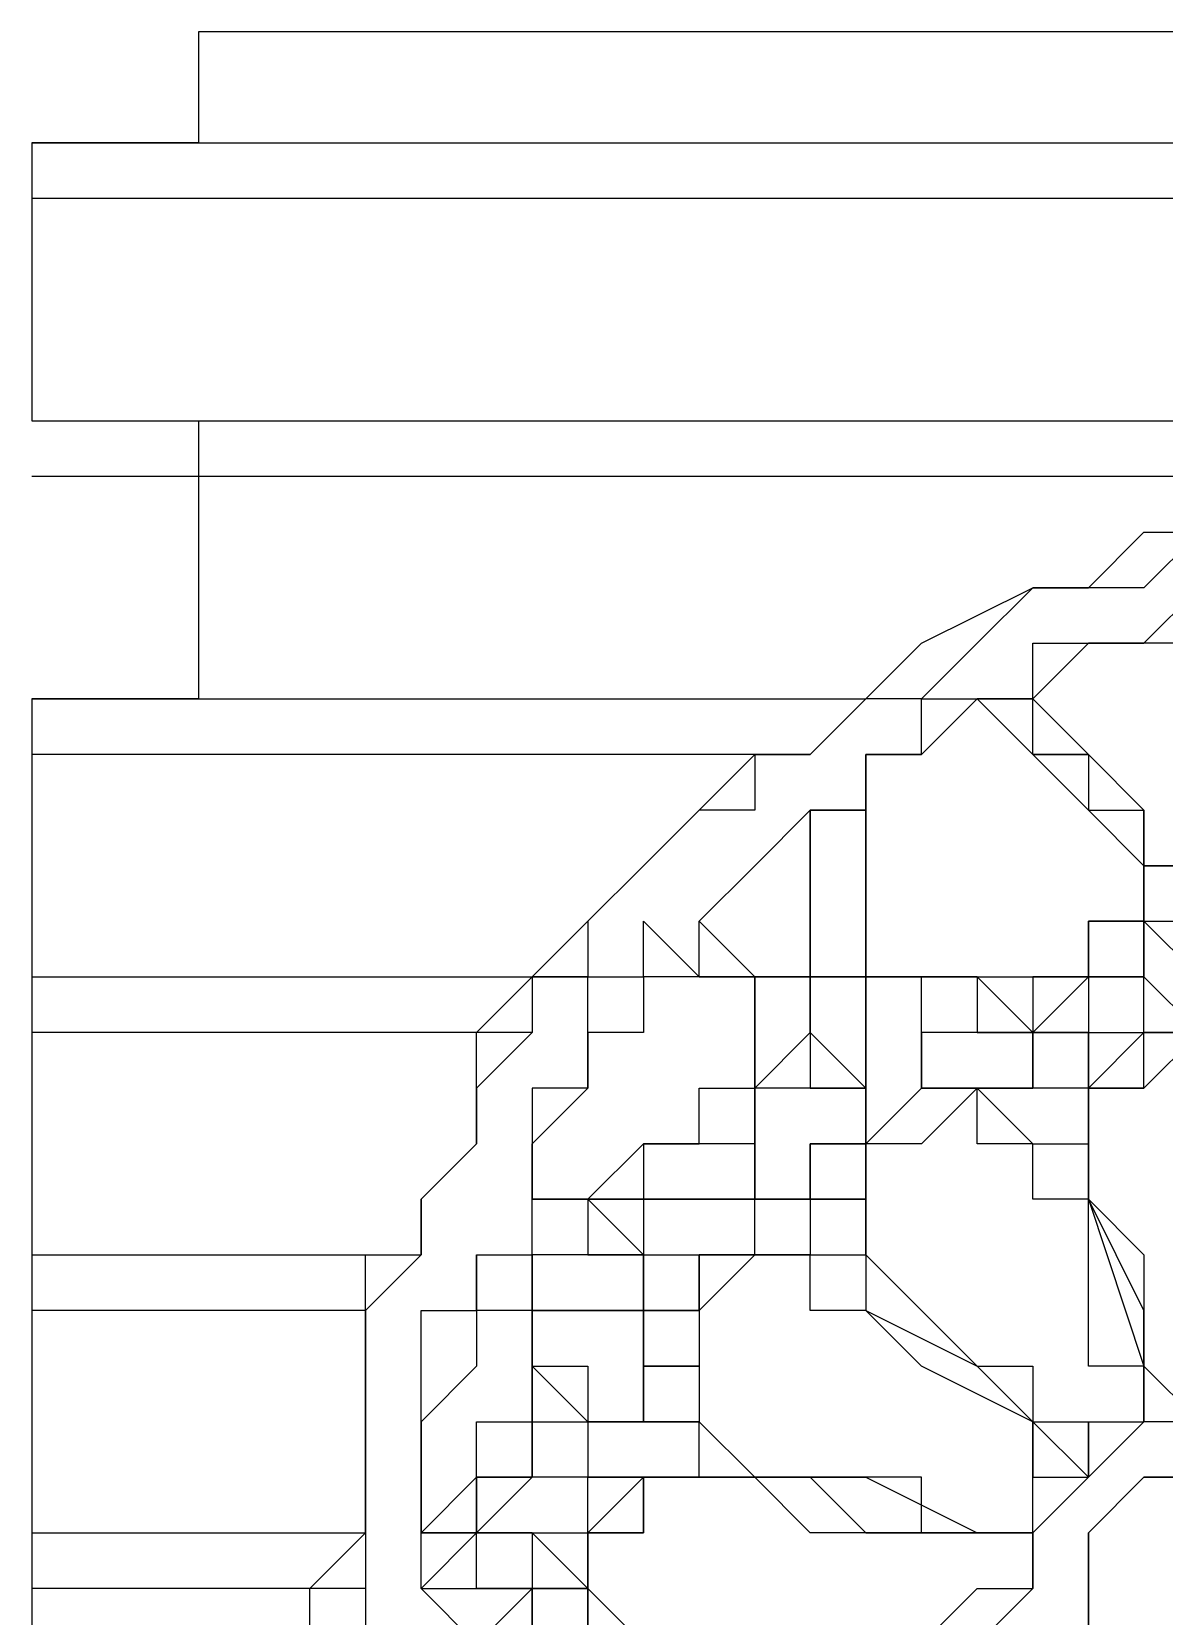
# Model space of a CAD drawing. Header units: millimetres. Extents: x 0 to 600, y 0 to 450.
# Drawn here: x 394 to 414.37, y 224.5 to 253 of the extents above; entities that cross this region are included whole.
import ezdxf

# ---------------------------------------------------------------- set-up
doc = ezdxf.new("R2010")
doc.units = ezdxf.units.MM
doc.layers.add('Engraving', color=1, linetype='Continuous')
doc.layers.add('External Cuts', color=5, linetype='Continuous')

# ---------------------------------------------------------------- blocks, each defined once
blk = doc.blocks.new('roof front')
for p, q in [((0, 78), (-150, 78)), ((-150, 78), (-150, 76)), ((-150, 76), (-153, 76)), ((-153, 76), (-153, 71)), ((-153, 71), (-150, 71)), ((-150, 71), (-150, 66)), ((-150, 66), (-153, 66)), ((-153, 66), (-153, 15))]:
    blk.add_line(p, q)

msp = doc.modelspace()

# ---------------------------------------------------------------- linework, layer by layer
at = {"layer": 'Engraving'}
for p, q in [((394, 251), (550, 251)), ((550, 250), (394, 250)), ((394, 246), (550, 246)), ((394, 246), (550, 246)), ((394, 246), (550, 246)), ((550, 245), (394, 245)), ((550, 245), (394, 245)), ((550, 245), (394, 245)), ((413, 243), (414, 244)), ((414, 244), (415, 244)), ((415, 244), (414, 243)), ((410, 242), (412, 243)), ((412, 243), (411, 242)), ((412, 243), (413, 243)), ((413, 243), (412, 243)), ((413, 243), (413, 243)), ((414, 243), (413, 243)), ((413, 243), (413, 243)), ((413, 243), (413, 243)), ((414, 243), (414, 243)), ((414, 243), (414, 243)), ((414, 242), (415, 243)), ((409, 241), (410, 242)), ((410, 242), (410, 242)), ((411, 242), (410, 241)), ((412, 241), (412, 242)), ((412, 242), (413, 242)), ((413, 242), (412, 241)), ((413, 242), (414, 242)), ((414, 242), (413, 242)), ((413, 242), (413, 242)), ((415, 242), (414, 242)), ((414, 242), (414, 242)), ((394, 241), (409, 241)), ((408, 240), (409, 241)), ((409, 241), (408, 240)), ((410, 241), (409, 241)), ((410, 240), (410, 241)), ((410, 241), (411, 241)), ((411, 241), (410, 240)), ((411, 241), (411, 241)), ((411, 241), (411, 241)), ((411, 241), (412, 240)), ((412, 240), (411, 241)), ((411, 241), (411, 241)), ((411, 241), (411, 241)), ((411, 241), (411, 241)), ((412, 241), (411, 241)), ((411, 241), (412, 241)), ((412, 240), (412, 241)), ((412, 241), (412, 241)), ((412, 241), (412, 241)), ((412, 241), (412, 241)), ((412, 241), (412, 241)), ((412, 241), (413, 240)), ((408, 240), (394, 240)), ((406, 239), (407, 240)), ((407, 240), (408, 240)), ((408, 240), (407, 240)), ((407, 240), (407, 239)), ((409, 239), (409, 240)), ((409, 240), (409, 240)), ((409, 240), (409, 240)), ((409, 240), (410, 240)), ((410, 240), (409, 240)), ((409, 240), (409, 240)), ((409, 240), (409, 239)), ((412, 240), (413, 240)), ((413, 239), (412, 240)), ((412, 240), (412, 240)), ((412, 240), (412, 240)), ((413, 240), (412, 240)), ((413, 240), (413, 239)), ((414, 239), (413, 240)), ((413, 240), (413, 240)), ((413, 240), (413, 240)), ((413, 240), (414, 239)), ((405, 238), (406, 239)), ((406, 239), (405, 238)), ((407, 239), (406, 239)), ((407, 238), (408, 239)), ((408, 239), (407, 238)), ((408, 239), (408, 239)), ((408, 239), (408, 239)), ((408, 239), (409, 239)), ((409, 239), (408, 239)), ((408, 239), (408, 238)), ((408, 238), (408, 239)), ((408, 239), (408, 239)), ((408, 239), (408, 239)), ((408, 239), (408, 239)), ((408, 239), (408, 239)), ((409, 238), (409, 239)), ((409, 239), (409, 239)), ((409, 239), (409, 239)), ((409, 239), (409, 238)), ((409, 239), (409, 239)), ((409, 239), (409, 239)), ((413, 239), (414, 239)), ((414, 238), (413, 239)), ((413, 239), (413, 239)), ((414, 239), (414, 238)), ((414, 238), (414, 239)), ((414, 239), (414, 239)), ((414, 239), (414, 239)), ((414, 239), (414, 238)), ((404, 237), (405, 238)), ((405, 238), (404, 237)), ((405, 238), (405, 238)), ((406, 237), (407, 238)), ((407, 238), (406, 237)), ((408, 238), (408, 237)), ((408, 237), (408, 238)), ((409, 237), (409, 238)), ((409, 238), (409, 238)), ((409, 238), (409, 238)), ((409, 238), (409, 237)), ((414, 238), (414, 238)), ((414, 238), (414, 238)), ((414, 238), (414, 238)), ((414, 238), (414, 238)), ((414, 238), (414, 237)), ((414, 237), (414, 238)), ((414, 238), (414, 238)), ((414, 238), (414, 238)), ((415, 238), (414, 238)), ((414, 238), (414, 238)), ((414, 238), (415, 238)), ((403, 236), (404, 237)), ((404, 237), (404, 236)), ((405, 236), (405, 237)), ((405, 237), (406, 236)), ((406, 236), (406, 237)), ((406, 237), (406, 237)), ((406, 237), (406, 237)), ((406, 237), (406, 237)), ((406, 237), (407, 236)), ((408, 237), (408, 237)), ((408, 237), (408, 236)), ((408, 236), (408, 237)), ((408, 237), (408, 237)), ((409, 236), (409, 237)), ((409, 237), (409, 237)), ((409, 237), (409, 236)), ((414, 237), (413, 237)), ((413, 237), (413, 236)), ((413, 236), (413, 237)), ((413, 237), (413, 237)), ((413, 237), (414, 237)), ((414, 236), (414, 237)), ((414, 237), (414, 236)), ((414, 237), (414, 237)), ((414, 237), (414, 237)), ((414, 237), (414, 237)), ((414, 237), (414, 237)), ((414, 237), (414, 237)), ((414, 237), (414, 237)), ((414, 237), (414, 237)), ((415, 236), (414, 237)), ((414, 237), (414, 237)), ((414, 237), (414, 237)), ((414, 237), (414, 237)), ((414, 237), (414, 237)), ((414, 237), (414, 237)), ((414, 237), (415, 237)), ((394, 236), (404, 236)), ((402, 235), (403, 236)), ((403, 236), (403, 236)), ((404, 236), (403, 236)), ((403, 236), (403, 235)), ((404, 235), (404, 236)), ((404, 236), (405, 236)), ((405, 236), (405, 236)), ((406, 236), (405, 236)), ((405, 236), (405, 236)), ((405, 236), (405, 236)), ((405, 236), (405, 236)), ((405, 236), (405, 235)), ((406, 236), (407, 236)), ((407, 236), (406, 236)), ((407, 236), (406, 236)), ((407, 236), (407, 236)), ((407, 236), (407, 236)), ((407, 236), (407, 235)), ((407, 235), (407, 236)), ((407, 236), (407, 236)), ((408, 236), (407, 236)), ((407, 236), (407, 236)), ((407, 236), (407, 236)), ((407, 236), (407, 236)), ((407, 236), (407, 236)), ((407, 236), (407, 236)), ((407, 236), (407, 236)), ((407, 236), (408, 236)), ((408, 235), (408, 236)), ((408, 236), (408, 236)), ((408, 236), (408, 236)), ((408, 236), (408, 236)), ((408, 236), (408, 236)), ((408, 236), (408, 236)), ((408, 236), (409, 236)), ((409, 236), (408, 236)), ((408, 236), (408, 236)), ((408, 236), (408, 236)), ((408, 236), (408, 236)), ((408, 236), (408, 236)), ((408, 236), (408, 235)), ((408, 236), (408, 236)), ((408, 236), (408, 236)), ((408, 236), (408, 236)), ((408, 236), (408, 236)), ((409, 236), (409, 236)), ((409, 236), (409, 236)), ((409, 236), (409, 235)), ((409, 235), (409, 236)), ((409, 236), (409, 236)), ((410, 236), (409, 236)), ((409, 236), (409, 236)), ((409, 236), (409, 236)), ((409, 236), (409, 236)), ((409, 236), (409, 236)), ((409, 236), (409, 236)), ((409, 236), (409, 236)), ((409, 236), (409, 236)), ((409, 236), (410, 236)), ((410, 235), (410, 236)), ((410, 236), (410, 236)), ((410, 236), (410, 236)), ((410, 236), (410, 236)), ((410, 236), (411, 236)), ((411, 236), (410, 236)), ((410, 236), (410, 236)), ((410, 236), (411, 236)), ((411, 236), (411, 235)), ((412, 235), (411, 236)), ((411, 236), (411, 236)), ((411, 236), (411, 236)), ((411, 236), (412, 236)), ((412, 235), (413, 236)), ((413, 236), (412, 236)), ((412, 236), (412, 236)), ((412, 236), (412, 235)), ((412, 236), (412, 236)), ((412, 236), (413, 236)), ((412, 236), (412, 236)), ((412, 236), (412, 236)), ((412, 236), (412, 236)), ((412, 236), (412, 236)), ((412, 236), (412, 236)), ((413, 236), (413, 236)), ((413, 236), (413, 236)), ((413, 236), (414, 236)), ((414, 236), (413, 236)), ((413, 236), (413, 236)), ((413, 236), (413, 236)), ((413, 236), (413, 235)), ((414, 236), (414, 236)), ((414, 236), (414, 236)), ((414, 236), (414, 236)), ((414, 236), (415, 235)), ((414, 235), (414, 236)), ((414, 236), (414, 236)), ((414, 236), (414, 236)), ((414, 236), (414, 236)), ((414, 236), (414, 236)), ((414, 236), (414, 236)), ((403, 235), (394, 235)), ((402, 234), (402, 235)), ((403, 235), (402, 234)), ((403, 235), (403, 235)), ((403, 235), (403, 235)), ((403, 235), (403, 235)), ((403, 235), (403, 235)), ((403, 235), (403, 235)), ((404, 234), (404, 235)), ((405, 235), (404, 235)), ((404, 235), (404, 234)), ((407, 234), (408, 235)), ((407, 235), (407, 235)), ((407, 235), (407, 235)), ((407, 235), (407, 235)), ((407, 235), (407, 235)), ((407, 235), (407, 234)), ((407, 234), (407, 235)), ((407, 235), (407, 235)), ((407, 235), (407, 235)), ((407, 235), (407, 235)), ((407, 235), (407, 235)), ((407, 235), (407, 235)), ((408, 235), (408, 234)), ((409, 234), (408, 235)), ((408, 235), (408, 235)), ((408, 235), (408, 235)), ((408, 235), (408, 235)), ((408, 235), (408, 235)), ((408, 235), (408, 235)), ((408, 235), (408, 235)), ((408, 235), (408, 235)), ((408, 235), (408, 235)), ((408, 235), (408, 235)), ((408, 235), (408, 235)), ((408, 235), (409, 234)), ((409, 235), (409, 235)), ((409, 235), (409, 235)), ((409, 235), (409, 234)), ((409, 235), (409, 235)), ((409, 234), (409, 235)), ((409, 235), (409, 235)), ((410, 234), (410, 235)), ((410, 235), (410, 235)), ((410, 235), (410, 235)), ((410, 235), (410, 235)), ((411, 235), (410, 235)), ((410, 235), (410, 235)), ((410, 235), (410, 235)), ((410, 235), (410, 235)), ((410, 235), (410, 235)), ((410, 235), (410, 235)), ((410, 235), (410, 234)), ((411, 235), (411, 235)), ((411, 235), (412, 235)), ((412, 235), (411, 235)), ((411, 235), (411, 235)), ((411, 235), (411, 235)), ((412, 235), (412, 235)), ((412, 235), (412, 235)), ((412, 235), (412, 235)), ((412, 235), (412, 234)), ((412, 234), (412, 235)), ((412, 235), (412, 235)), ((412, 234), (412, 235)), ((412, 235), (412, 235)), ((412, 235), (412, 235)), ((413, 235), (412, 235)), ((412, 235), (413, 235)), ((412, 235), (412, 235)), ((412, 235), (412, 235)), ((412, 235), (412, 235)), ((412, 235), (412, 235)), ((414, 235), (413, 234)), ((413, 234), (413, 235)), ((413, 235), (414, 235)), ((413, 235), (413, 234)), ((414, 234), (414, 235)), ((414, 235), (415, 235)), ((415, 235), (414, 234)), ((415, 235), (414, 235)), ((414, 235), (414, 235)), ((414, 235), (414, 235)), ((414, 235), (414, 235)), ((414, 235), (414, 235)), ((414, 235), (414, 235)), ((414, 235), (414, 235)), ((414, 235), (414, 235)), ((402, 233), (402, 234)), ((402, 234), (402, 233)), ((403, 233), (404, 234)), ((404, 234), (403, 234)), ((403, 234), (403, 233)), ((404, 234), (404, 234)), ((406, 233), (406, 234)), ((406, 234), (406, 234)), ((406, 234), (407, 234)), ((407, 233), (407, 234)), ((407, 234), (407, 234)), ((407, 234), (407, 234)), ((408, 234), (407, 234)), ((407, 234), (407, 234)), ((407, 234), (407, 233)), ((407, 234), (407, 234)), ((407, 234), (407, 234)), ((407, 234), (407, 234)), ((407, 234), (407, 233)), ((408, 234), (408, 234)), ((408, 234), (409, 234)), ((409, 234), (408, 234)), ((408, 234), (408, 234)), ((409, 233), (410, 234)), ((409, 234), (409, 234)), ((409, 234), (409, 234)), ((409, 234), (409, 234)), ((409, 234), (409, 233)), ((409, 233), (409, 234)), ((409, 234), (409, 234)), ((409, 234), (409, 234)), ((409, 234), (409, 234)), ((409, 234), (409, 234)), ((409, 234), (409, 234)), ((409, 234), (409, 234)), ((409, 234), (409, 234)), ((409, 234), (409, 234)), ((409, 234), (409, 234)), ((410, 234), (410, 234)), ((410, 234), (411, 234)), ((411, 234), (410, 233)), ((411, 234), (410, 234)), ((410, 234), (410, 234)), ((410, 234), (410, 234)), ((410, 234), (410, 234)), ((410, 234), (410, 234)), ((410, 234), (410, 234)), ((410, 234), (410, 234)), ((410, 234), (410, 234)), ((410, 234), (410, 234)), ((410, 234), (411, 234)), ((411, 234), (411, 234)), ((411, 234), (411, 234)), ((411, 234), (412, 233)), ((411, 233), (411, 234)), ((411, 234), (411, 234)), ((412, 234), (411, 234)), ((411, 234), (411, 234)), ((411, 234), (411, 234)), ((411, 234), (411, 234)), ((411, 234), (412, 234)), ((412, 234), (412, 234)), ((412, 234), (412, 234)), ((412, 234), (412, 234)), ((412, 234), (412, 234)), ((412, 234), (412, 234)), ((412, 234), (412, 234)), ((412, 234), (412, 234)), ((412, 234), (412, 234)), ((412, 234), (412, 234)), ((412, 234), (412, 234)), ((412, 234), (412, 234)), ((412, 234), (412, 234)), ((412, 234), (412, 234)), ((413, 234), (412, 234)), ((413, 233), (413, 234)), ((413, 234), (413, 234)), ((413, 234), (413, 234)), ((413, 234), (414, 234)), ((414, 234), (413, 234)), ((413, 234), (413, 234)), ((413, 234), (413, 233)), ((413, 234), (413, 234)), ((413, 234), (413, 234)), ((413, 234), (413, 234)), ((413, 234), (413, 234)), ((413, 234), (413, 234)), ((413, 234), (413, 234)), ((413, 234), (413, 234)), ((413, 234), (413, 234)), ((413, 234), (413, 234)), ((414, 234), (414, 234)), ((414, 234), (414, 234)), ((414, 234), (414, 234)), ((401, 232), (402, 233)), ((402, 233), (401, 232)), ((403, 232), (403, 233)), ((403, 233), (403, 233)), ((403, 233), (403, 233)), ((403, 233), (403, 233)), ((403, 233), (403, 233)), ((403, 233), (403, 232)), ((404, 232), (405, 233)), ((406, 233), (405, 233)), ((405, 233), (405, 233)), ((405, 233), (405, 232)), ((405, 233), (405, 233)), ((405, 233), (405, 233)), ((405, 233), (406, 233)), ((407, 233), (406, 233)), ((406, 233), (406, 233)), ((406, 233), (406, 233)), ((407, 232), (407, 233)), ((407, 233), (407, 233)), ((407, 233), (407, 233)), ((407, 233), (407, 233)), ((407, 233), (407, 233)), ((407, 233), (407, 233)), ((407, 233), (407, 233)), ((407, 233), (407, 232)), ((407, 233), (407, 233)), ((409, 233), (408, 233)), ((408, 233), (408, 232)), ((408, 232), (408, 233)), ((408, 233), (408, 233)), ((408, 233), (409, 233)), ((409, 232), (409, 233)), ((409, 233), (409, 233)), ((409, 233), (409, 233)), ((410, 233), (409, 233)), ((409, 233), (409, 233)), ((409, 233), (409, 233)), ((409, 233), (409, 232)), ((409, 233), (409, 233)), ((409, 233), (409, 233)), ((410, 233), (410, 233)), ((412, 233), (411, 233)), ((412, 233), (412, 233)), ((412, 233), (412, 233)), ((412, 233), (413, 233)), ((412, 232), (412, 233)), ((412, 233), (412, 233)), ((412, 233), (412, 233)), ((412, 233), (412, 233)), ((413, 233), (413, 233)), ((413, 233), (413, 232)), ((413, 232), (413, 233)), ((413, 233), (413, 233)), ((413, 233), (413, 233)), ((413, 233), (413, 233)), ((413, 233), (413, 233)), ((413, 233), (413, 233)), ((413, 233), (413, 233)), ((413, 233), (413, 232)), ((401, 231), (401, 232)), ((401, 232), (401, 232)), ((401, 232), (401, 232)), ((401, 232), (401, 231)), ((403, 231), (403, 232)), ((403, 232), (403, 232)), ((403, 232), (403, 232)), ((403, 232), (403, 232)), ((403, 232), (403, 232)), ((403, 232), (404, 232)), ((404, 232), (403, 232)), ((403, 232), (403, 232)), ((403, 232), (403, 232)), ((403, 232), (403, 232)), ((403, 232), (403, 232)), ((403, 232), (404, 232)), ((404, 232), (404, 232)), ((404, 232), (404, 231)), ((405, 231), (404, 232)), ((404, 232), (404, 232)), ((404, 232), (404, 232)), ((404, 232), (405, 232)), ((405, 232), (404, 232)), ((404, 232), (404, 232)), ((404, 232), (404, 232)), ((404, 232), (404, 232)), ((404, 232), (404, 232)), ((404, 232), (404, 232)), ((404, 232), (404, 232)), ((404, 232), (404, 232)), ((404, 232), (404, 232)), ((404, 232), (404, 232)), ((405, 232), (405, 232)), ((405, 232), (406, 232)), ((406, 232), (405, 232)), ((405, 232), (405, 232)), ((405, 232), (405, 232)), ((405, 232), (405, 231)), ((405, 232), (405, 232)), ((406, 232), (406, 232)), ((406, 232), (406, 232)), ((406, 232), (406, 232)), ((406, 232), (407, 232)), ((407, 232), (406, 232)), ((406, 232), (406, 232)), ((406, 232), (406, 232)), ((406, 232), (406, 232)), ((407, 232), (407, 232)), ((407, 232), (408, 232)), ((407, 231), (407, 232)), ((407, 232), (407, 232)), ((407, 232), (407, 232)), ((407, 232), (407, 232)), ((408, 232), (407, 232)), ((407, 232), (407, 232)), ((407, 232), (407, 232)), ((407, 232), (408, 232)), ((409, 232), (408, 232)), ((408, 232), (409, 232)), ((408, 232), (408, 231)), ((408, 232), (408, 232)), ((408, 232), (408, 232)), ((408, 232), (408, 232)), ((408, 232), (408, 232)), ((408, 232), (408, 232)), ((408, 232), (408, 232)), ((408, 232), (408, 232)), ((408, 232), (408, 232)), ((408, 232), (408, 232)), ((408, 232), (408, 232)), ((408, 232), (408, 232)), ((409, 231), (409, 232)), ((409, 232), (409, 232)), ((409, 232), (409, 232)), ((409, 232), (409, 232)), ((409, 232), (409, 232)), ((409, 232), (409, 231)), ((413, 232), (412, 232)), ((413, 232), (413, 232)), ((413, 232), (413, 232)), ((413, 232), (414, 229)), ((413, 230), (413, 232)), ((414, 230), (413, 232)), ((413, 232), (413, 232)), ((413, 232), (414, 231)), ((394, 231), (401, 231)), ((400, 230), (400, 231)), ((400, 231), (401, 231)), ((401, 231), (400, 230)), ((401, 231), (401, 231)), ((402, 230), (402, 231)), ((402, 231), (402, 231)), ((402, 231), (402, 231)), ((402, 231), (402, 231)), ((402, 231), (402, 231)), ((402, 231), (403, 231)), ((402, 230), (402, 231)), ((402, 231), (402, 230)), ((403, 231), (403, 230)), ((403, 230), (403, 231)), ((403, 231), (403, 231)), ((403, 231), (403, 231)), ((403, 231), (403, 231)), ((403, 231), (403, 231)), ((403, 231), (403, 231)), ((404, 231), (403, 231)), ((403, 231), (403, 231)), ((403, 231), (403, 231)), ((403, 231), (403, 231)), ((403, 231), (403, 231)), ((403, 231), (403, 231)), ((403, 231), (403, 231)), ((403, 231), (403, 231)), ((403, 231), (403, 230)), ((404, 231), (404, 231)), ((404, 231), (405, 231)), ((405, 231), (404, 231)), ((404, 231), (404, 231)), ((404, 231), (404, 231)), ((404, 231), (404, 231)), ((404, 231), (404, 231)), ((405, 231), (405, 230)), ((405, 230), (405, 231)), ((405, 230), (405, 231)), ((405, 231), (405, 231)), ((405, 231), (405, 231)), ((405, 231), (405, 231)), ((405, 231), (406, 231)), ((406, 230), (406, 231)), ((406, 231), (406, 231)), ((406, 231), (407, 231)), ((407, 231), (406, 230)), ((407, 231), (406, 231)), ((406, 231), (406, 231)), ((406, 231), (406, 230)), ((406, 231), (406, 231)), ((406, 231), (407, 231)), ((406, 231), (406, 231)), ((407, 231), (407, 231)), ((407, 231), (408, 231)), ((408, 231), (407, 231)), ((407, 231), (407, 231)), ((407, 231), (407, 231)), ((408, 231), (407, 231)), ((407, 231), (407, 231)), ((407, 231), (407, 231)), ((407, 231), (407, 231)), ((407, 231), (407, 231)), ((408, 231), (408, 231)), ((408, 231), (408, 231)), ((408, 231), (408, 231)), ((408, 231), (409, 231)), ((408, 230), (408, 231)), ((408, 231), (408, 231)), ((408, 231), (408, 231)), ((408, 231), (408, 231)), ((408, 231), (408, 231)), ((408, 231), (408, 231)), ((409, 231), (409, 230)), ((410, 230), (409, 231)), ((409, 231), (409, 231)), ((409, 231), (409, 231)), ((409, 231), (409, 231)), ((409, 231), (409, 231)), ((409, 231), (409, 231)), ((409, 231), (410, 230)), ((414, 231), (414, 230)), ((400, 230), (394, 230)), ((400, 229), (400, 230)), ((400, 230), (400, 230)), ((400, 230), (400, 229)), ((401, 229), (401, 230)), ((401, 230), (402, 230)), ((403, 230), (402, 230)), ((402, 230), (402, 230)), ((402, 230), (402, 230)), ((402, 230), (402, 230)), ((402, 230), (402, 229)), ((403, 230), (403, 230)), ((403, 230), (403, 229)), ((403, 229), (403, 230)), ((403, 230), (403, 230)), ((403, 230), (403, 230)), ((403, 230), (403, 230)), ((403, 229), (403, 230)), ((403, 230), (403, 230)), ((403, 230), (404, 230)), ((404, 230), (403, 230)), ((403, 230), (403, 230)), ((403, 230), (403, 229)), ((404, 230), (403, 230)), ((403, 230), (403, 230)), ((403, 230), (403, 230)), ((403, 230), (403, 230)), ((403, 230), (404, 230)), ((404, 230), (404, 230)), ((404, 230), (405, 230)), ((405, 230), (404, 230)), ((405, 230), (404, 230)), ((404, 230), (404, 230)), ((404, 230), (405, 230)), ((405, 229), (405, 230)), ((405, 230), (406, 230)), ((405, 230), (405, 230)), ((405, 230), (405, 230)), ((405, 230), (405, 230)), ((405, 230), (405, 230)), ((405, 230), (405, 229)), ((405, 229), (405, 230)), ((405, 230), (405, 230)), ((405, 230), (405, 230)), ((405, 230), (405, 230)), ((405, 230), (405, 230)), ((406, 230), (405, 230)), ((405, 230), (405, 230)), ((405, 230), (405, 230)), ((406, 230), (406, 230)), ((406, 230), (406, 230)), ((406, 230), (406, 230)), ((406, 230), (406, 229)), ((409, 230), (408, 230)), ((408, 230), (408, 230)), ((409, 230), (411, 229)), ((410, 229), (409, 230)), ((411, 229), (410, 230)), ((410, 230), (411, 229)), ((413, 229), (413, 230)), ((414, 229), (414, 230)), ((414, 230), (414, 230)), ((414, 230), (414, 229)), ((400, 228), (400, 229)), ((400, 229), (400, 229)), ((400, 229), (400, 229)), ((400, 229), (400, 228)), ((401, 228), (401, 229)), ((402, 229), (401, 228)), ((403, 229), (403, 229)), ((403, 229), (403, 228)), ((403, 228), (403, 229)), ((403, 229), (403, 229)), ((403, 229), (403, 229)), ((404, 228), (403, 229)), ((403, 229), (403, 229)), ((403, 229), (403, 229)), ((403, 229), (403, 229)), ((403, 229), (403, 229)), ((403, 229), (404, 229)), ((404, 229), (404, 229)), ((404, 229), (404, 228)), ((405, 228), (405, 229)), ((405, 229), (405, 229)), ((405, 229), (405, 229)), ((406, 229), (405, 229)), ((405, 229), (406, 229)), ((405, 229), (405, 229)), ((405, 229), (405, 229)), ((405, 229), (405, 228)), ((405, 228), (405, 229)), ((405, 229), (405, 229)), ((405, 229), (405, 229)), ((406, 229), (406, 228)), ((412, 228), (410, 229)), ((410, 229), (410, 229)), ((411, 229), (412, 228)), ((412, 228), (411, 229)), ((411, 229), (411, 229)), ((411, 229), (412, 229)), ((412, 229), (412, 228)), ((414, 229), (413, 229)), ((414, 229), (414, 228)), ((414, 228), (414, 229)), ((414, 228), (414, 229)), ((414, 229), (414, 229)), ((414, 229), (415, 228)), ((400, 227), (400, 228)), ((400, 228), (400, 227)), ((401, 227), (401, 228)), ((401, 228), (401, 227)), ((402, 227), (402, 228)), ((402, 228), (403, 228)), ((403, 227), (403, 228)), ((403, 228), (404, 228)), ((403, 228), (403, 228)), ((403, 228), (403, 228)), ((403, 228), (403, 228)), ((403, 228), (403, 228)), ((403, 228), (403, 227)), ((403, 228), (403, 228)), ((403, 228), (403, 228)), ((403, 228), (403, 228)), ((403, 228), (403, 228)), ((403, 228), (403, 228)), ((404, 228), (404, 228)), ((404, 228), (404, 228)), ((404, 228), (404, 227)), ((405, 228), (404, 228)), ((404, 228), (404, 228)), ((404, 228), (404, 228)), ((404, 228), (404, 228)), ((404, 228), (404, 228)), ((404, 228), (404, 228)), ((404, 228), (404, 228)), ((404, 228), (405, 228)), ((406, 228), (405, 228)), ((405, 228), (405, 228)), ((405, 228), (405, 228)), ((405, 228), (405, 228)), ((405, 228), (406, 228)), ((406, 228), (405, 228)), ((405, 228), (405, 228)), ((405, 228), (405, 228)), ((405, 228), (405, 228)), ((405, 228), (405, 228)), ((405, 228), (405, 228)), ((405, 228), (405, 228)), ((405, 228), (405, 228)), ((406, 227), (406, 228)), ((406, 228), (406, 228)), ((406, 228), (406, 228)), ((406, 228), (406, 228)), ((406, 228), (406, 228)), ((406, 228), (407, 227)), ((412, 228), (412, 227)), ((412, 227), (412, 228)), ((413, 227), (412, 228)), ((412, 228), (413, 228)), ((414, 228), (413, 227)), ((413, 228), (414, 228)), ((413, 228), (413, 228)), ((413, 228), (413, 227)), ((413, 227), (413, 228)), ((413, 228), (413, 228)), ((413, 228), (413, 228)), ((414, 228), (414, 228)), ((414, 228), (414, 228)), ((414, 228), (414, 228)), ((414, 228), (414, 228)), ((414, 228), (414, 228)), ((414, 228), (414, 228)), ((414, 228), (414, 228)), ((415, 228), (414, 228)), ((414, 228), (414, 228)), ((400, 226), (400, 227)), ((400, 227), (400, 227)), ((400, 227), (400, 225)), ((401, 226), (401, 227)), ((401, 227), (401, 227)), ((401, 226), (402, 227)), ((401, 227), (401, 227)), ((401, 227), (401, 226)), ((402, 226), (402, 227)), ((402, 227), (403, 227)), ((403, 227), (402, 226)), ((403, 227), (402, 227)), ((402, 227), (402, 227)), ((402, 227), (402, 226)), ((402, 227), (402, 227)), ((402, 227), (402, 227)), ((403, 227), (403, 227)), ((403, 227), (403, 227)), ((404, 227), (403, 227)), ((403, 227), (403, 227)), ((403, 227), (403, 227)), ((403, 227), (403, 227)), ((404, 227), (405, 227)), ((405, 227), (404, 226)), ((404, 226), (404, 227)), ((404, 227), (404, 227)), ((404, 227), (405, 227)), ((405, 227), (404, 227)), ((404, 227), (404, 227)), ((405, 226), (405, 227)), ((405, 227), (405, 227)), ((405, 227), (405, 227)), ((405, 227), (406, 227)), ((406, 227), (405, 227)), ((405, 227), (405, 226)), ((405, 227), (405, 227)), ((405, 227), (405, 227)), ((405, 227), (405, 227)), ((405, 227), (405, 227)), ((405, 227), (405, 227)), ((405, 227), (405, 227)), ((405, 227), (405, 227)), ((406, 227), (406, 227)), ((406, 227), (406, 227)), ((406, 227), (406, 227)), ((406, 227), (407, 227)), ((407, 227), (406, 227)), ((406, 227), (406, 227)), ((406, 227), (406, 227)), ((407, 227), (406, 227)), ((406, 227), (406, 227)), ((407, 227), (408, 227)), ((408, 226), (407, 227)), ((408, 227), (407, 227)), ((407, 227), (407, 227)), ((407, 227), (408, 227)), ((408, 227), (409, 226)), ((409, 227), (408, 227)), ((408, 227), (408, 227)), ((408, 227), (409, 227)), ((410, 227), (409, 227)), ((409, 227), (411, 226)), ((410, 226), (410, 227)), ((412, 227), (413, 227)), ((413, 227), (412, 226)), ((412, 226), (412, 227)), ((412, 227), (412, 227)), ((412, 227), (412, 227)), ((412, 227), (412, 227)), ((413, 226), (414, 227)), ((414, 227), (413, 226)), ((413, 227), (413, 227)), ((413, 227), (413, 227)), ((413, 227), (413, 227)), ((413, 227), (413, 227)), ((413, 227), (413, 227)), ((414, 227), (414, 227)), ((414, 227), (414, 227)), ((414, 227), (415, 227)), ((415, 227), (414, 227)), ((414, 227), (414, 227)), ((414, 227), (414, 227)), ((394, 226), (400, 226)), ((399, 225), (400, 226)), ((401, 225), (401, 226)), ((401, 226), (401, 226)), ((401, 226), (402, 226)), ((402, 226), (401, 225)), ((402, 226), (401, 226)), ((401, 226), (401, 226)), ((401, 226), (401, 226)), ((401, 226), (401, 226)), ((401, 226), (401, 226)), ((401, 226), (401, 226)), ((401, 226), (401, 226)), ((401, 226), (401, 226)), ((401, 226), (401, 226)), ((402, 226), (402, 226)), ((402, 226), (403, 226)), ((402, 225), (402, 226)), ((402, 226), (402, 226)), ((402, 226), (402, 226)), ((403, 226), (402, 226)), ((402, 226), (402, 226)), ((402, 226), (402, 226)), ((402, 226), (402, 226)), ((402, 226), (403, 226)), ((402, 226), (402, 226)), ((402, 226), (402, 226)), ((403, 226), (403, 225)), ((404, 225), (403, 226)), ((403, 226), (403, 226)), ((403, 226), (403, 226)), ((403, 226), (403, 226)), ((403, 226), (404, 226)), ((404, 225), (404, 226)), ((404, 226), (404, 226)), ((404, 226), (405, 226)), ((405, 226), (404, 226)), ((404, 226), (404, 225)), ((404, 226), (404, 226)), ((404, 226), (404, 226)), ((404, 226), (404, 226)), ((404, 226), (404, 225)), ((404, 226), (404, 226)), ((404, 226), (404, 226)), ((404, 226), (404, 226)), ((404, 226), (404, 226)), ((404, 226), (404, 226)), ((405, 226), (405, 226)), ((405, 226), (405, 226)), ((409, 226), (408, 226)), ((409, 226), (409, 226)), ((409, 226), (409, 226)), ((409, 226), (409, 226)), ((409, 226), (409, 226)), ((409, 226), (410, 226)), ((410, 226), (409, 226)), ((410, 226), (411, 226)), ((411, 226), (410, 226)), ((411, 226), (410, 226)), ((411, 226), (412, 226)), ((412, 226), (411, 226)), ((412, 226), (411, 226)), ((411, 226), (411, 226)), ((411, 226), (412, 226)), ((412, 226), (412, 226)), ((412, 226), (412, 225)), ((412, 225), (412, 226)), ((412, 226), (412, 226)), ((412, 226), (412, 226)), ((412, 226), (412, 226)), ((412, 226), (412, 226)), ((412, 226), (412, 226)), ((412, 226), (412, 226)), ((412, 226), (412, 226)), ((413, 225), (413, 226)), ((413, 226), (413, 226)), ((413, 226), (413, 226)), ((413, 226), (413, 226)), ((413, 226), (413, 226)), ((413, 226), (413, 226)), ((413, 226), (413, 226)), ((413, 226), (413, 225)), ((400, 225), (394, 225)), ((399, 220), (399, 225)), ((400, 225), (400, 221)), ((402, 224), (401, 225)), ((401, 225), (401, 225)), ((401, 225), (401, 225)), ((401, 225), (401, 225)), ((401, 225), (401, 225)), ((401, 225), (401, 225)), ((401, 225), (401, 225)), ((401, 225), (401, 225)), ((401, 225), (401, 225)), ((401, 225), (401, 225)), ((401, 225), (401, 225)), ((401, 225), (402, 225)), ((403, 225), (402, 224)), ((402, 225), (402, 225)), ((402, 225), (403, 225)), ((403, 225), (402, 225)), ((402, 225), (402, 225)), ((402, 225), (402, 225)), ((402, 225), (402, 225)), ((403, 224), (403, 225)), ((403, 225), (404, 225)), ((404, 225), (403, 225)), ((403, 225), (403, 224)), ((403, 225), (403, 225)), ((403, 225), (403, 225)), ((403, 225), (403, 225)), ((403, 225), (403, 225)), ((403, 225), (403, 225)), ((403, 225), (403, 225)), ((403, 225), (403, 225)), ((403, 225), (403, 225)), ((404, 225), (404, 225)), ((404, 225), (404, 225)), ((404, 225), (404, 225)), ((404, 225), (404, 225)), ((404, 225), (404, 225)), ((404, 225), (404, 225)), ((404, 225), (404, 224)), ((404, 224), (404, 225)), ((404, 225), (404, 225)), ((404, 224), (404, 225)), ((404, 225), (404, 225)), ((404, 225), (404, 225)), ((404, 225), (404, 225)), ((404, 225), (404, 225)), ((404, 225), (404, 225)), ((404, 225), (405, 224)), ((404, 225), (404, 225)), ((404, 225), (404, 225)), ((410, 224), (411, 225)), ((412, 225), (411, 224)), ((411, 225), (412, 225)), ((412, 225), (412, 225)), ((412, 225), (412, 225)), ((412, 225), (412, 225)), ((412, 225), (412, 225)), ((412, 225), (412, 225)), ((413, 224), (413, 225)), ((413, 225), (413, 225)), ((413, 225), (413, 225)), ((413, 225), (413, 224))]:
    msp.add_line(p, q, dxfattribs=at)

# ---------------------------------------------------------------- block references
at = {"layer": 'External Cuts'}
msp.add_blockref('roof front', (547, 175), dxfattribs=at)

doc.saveas('drawing.dxf')
